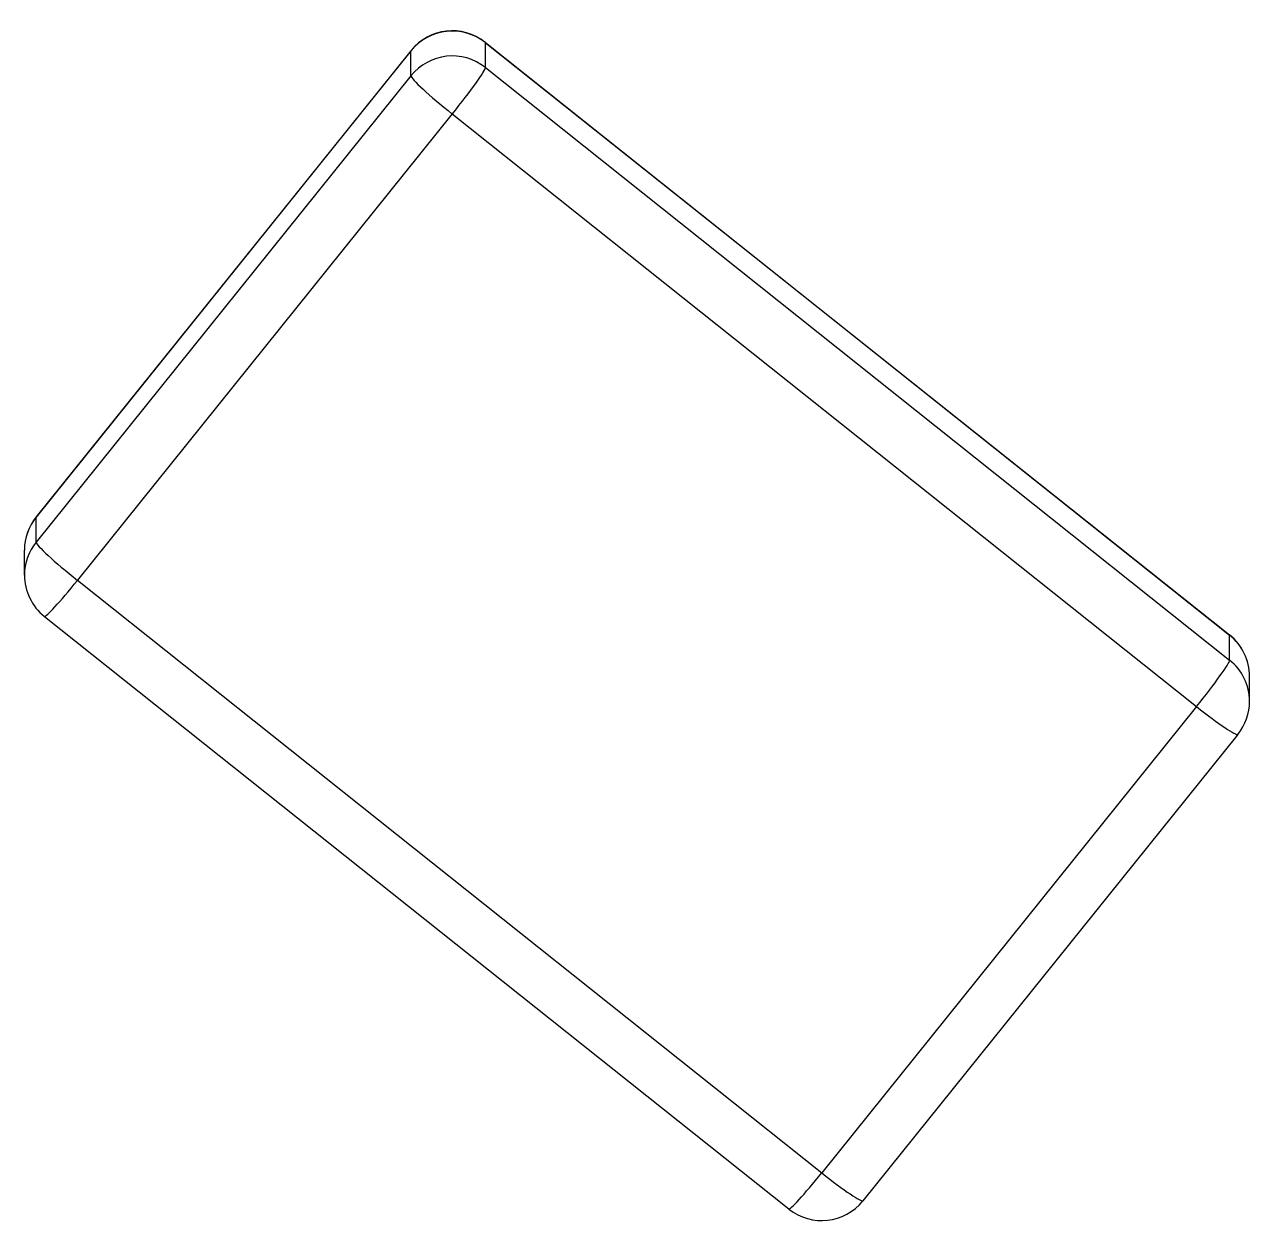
# Model space of a CAD drawing. Header units: millimetres. Extents: x -69 to 69, y -67 to 68.
import ezdxf

# ---------------------------------------------------------------- set-up
doc = ezdxf.new("R2010")
doc.units = ezdxf.units.MM
doc.layers.add('visible', color=7, linetype='Continuous')

msp = doc.modelspace()

# ---------------------------------------------------------------- linework, layer by layer
at = {"layer": 'visible'}
for p, q in [((-17.19, 66.08), (67.14, -1.04)), ((-17.18, 63.23), (-17.18, 66.05)), ((-17.18, 66.05), (67.15, -1.08)), ((-25.61, 65.11), (-68.09, 12.28)), ((-25.6, 65.15), (-68.08, 12.32)), ((-25.61, 62.3), (-25.61, 65.11)), ((-17.18, 63.23), (67.15, -3.89)), ((-25.61, 62.3), (-68.09, 9.47)), ((-20.93, 57.97), (-63.41, 5.14)), ((-20.93, 57.97), (63.41, -9.16)), ((-68.09, 9.47), (-68.09, 12.28)), ((-69.41, 5.74), (-69.41, 8.56)), ((-63.41, 5.14), (20.93, -61.99)), ((-67.14, 1.04), (17.19, -66.08)), ((67.15, -3.89), (67.15, -1.08)), ((69.41, -8.56), (69.41, -5.74)), ((63.41, -9.16), (20.93, -61.99)), ((68.08, -12.32), (25.6, -65.15))]:
    msp.add_line(p, q, dxfattribs=at)
for centre, start, end in [((-20.93, 61.39), 51.4822, 141.198), ((-63.41, 8.56), 141.198, 180), ((-63.41, 5.74), 180, 231.4822), ((63.41, -5.74), 360, 411.4822), ((63.41, -8.56), 321.198, 360), ((20.93, -61.39), 231.4822, 321.198)]:
    msp.add_arc(centre, 6, start, end, dxfattribs=at)
for centre, major_axis, ratio, start_param, end_param in [((-20.93, 61.39), (6, 0), 0.994928, -5.38713, -3.816334), ((-20.93, 58.57), (6, 0), 0.994928, -5.38713, -3.816334), ((-20.93, 61.39), (-3.74, -4.69), 0.062838, -3.220377, -3.141593), ((-20.93, 61.39), (4.68, -3.76), 0.078547, 3.141593, 3.204667), ((-20.93, 58.57), (3.74, 4.69), 0.062838, 4.633605, 6.204401), ((-20.93, 58.57), (-4.68, 3.76), 0.078547, -6.220111, -4.649315), ((-63.41, 8.56), (6, 0), 0.994928, -3.816334, -3.141593), ((-63.41, 8.56), (-4.68, 3.76), 0.078547, -6.283185, -6.220111), ((-63.41, 5.74), (-6, 0), 0.994928, 5.608444, 6.283185), ((-63.41, 5.74), (-4.68, 3.76), 0.078547, -6.220111, -4.649315), ((-63.41, 5.74), (-3.74, -4.69), 0.062838, -6.283185, -4.791173), ((63.41, -5.74), (-3.74, -4.69), 0.062838, -3.220377, -3.141593), ((63.41, -5.74), (-6, 0), 0.994928, 3.141593, 4.037648), ((63.41, -8.56), (3.74, 4.69), 0.062838, 4.633605, 6.204401), ((63.41, -8.56), (-6, 0), 0.994928, 3.141593, 4.037648), ((63.41, -8.56), (4.68, -3.76), 0.078547, 4.775463, 6.283185), ((20.93, -61.39), (-3.74, -4.69), 0.062838, -6.283185, -4.791173), ((20.93, -61.39), (4.68, -3.76), 0.078547, 4.775463, 6.283185)]:
    msp.add_ellipse(centre, major_axis=major_axis, ratio=ratio, start_param=start_param, end_param=end_param, dxfattribs=at)

doc.saveas('drawing.dxf')
